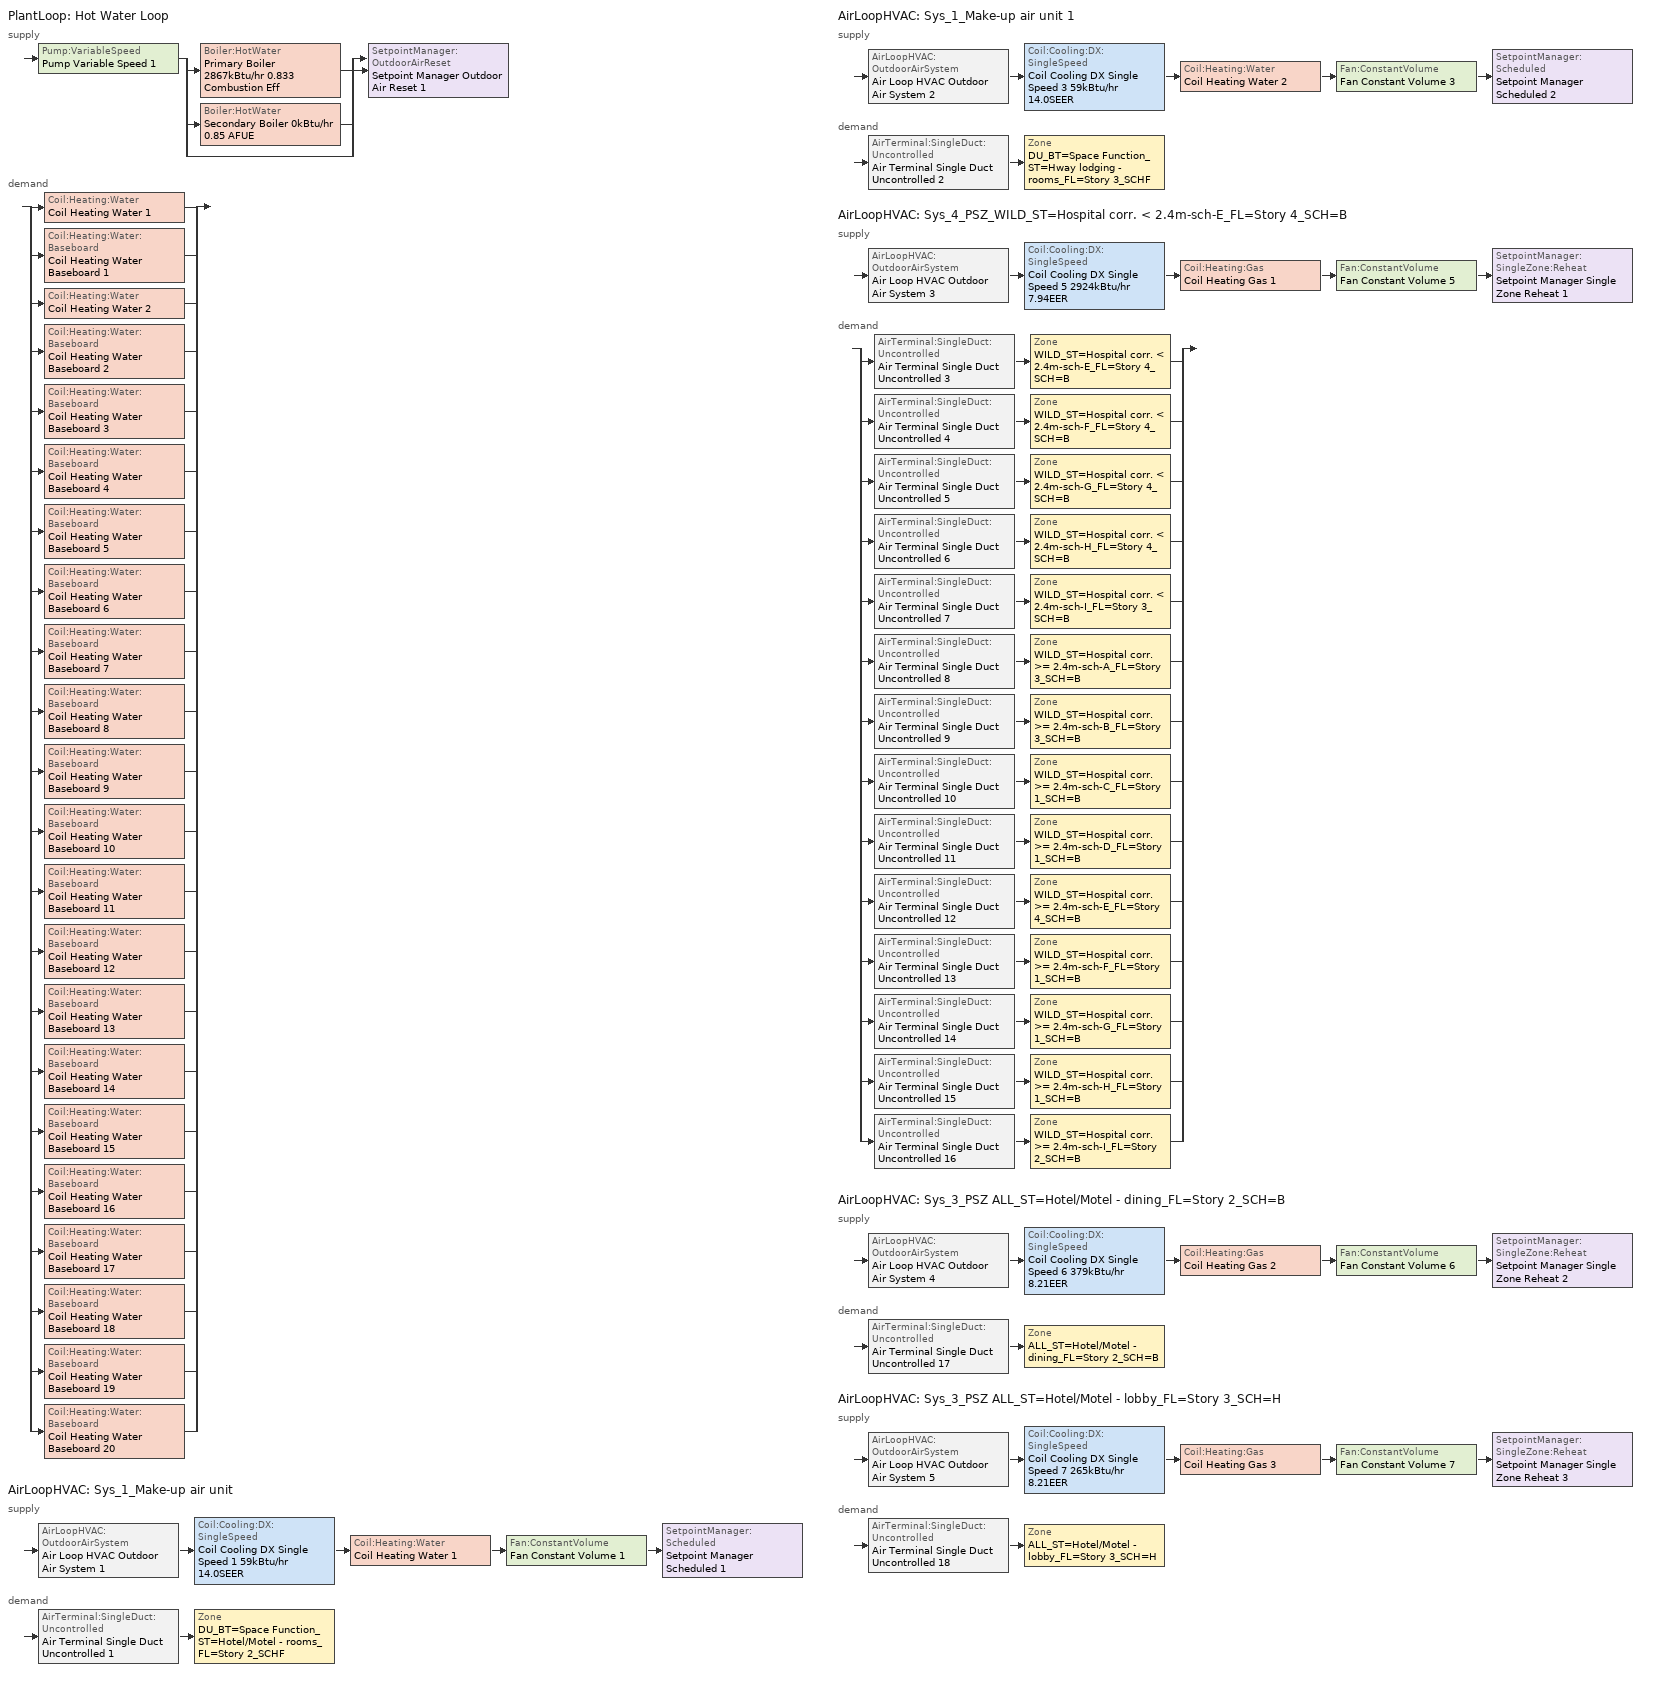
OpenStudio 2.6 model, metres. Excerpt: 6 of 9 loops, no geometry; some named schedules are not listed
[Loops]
PlantLoop 'Hot Water Loop'
 supply: Pump:VariableSpeed 'Pump Variable Speed 1' > split
  | Boiler:HotWater 'Primary Boiler 2867kBtu/hr 0.833 Combustion Eff'
  | Boiler:HotWater 'Secondary Boiler 0kBtu/hr 0.85 AFUE'
  | bypass
  join > SetpointManager:OutdoorAirReset 'Setpoint Manager Outdoor Air Reset 1'
 demand: split
  | Coil:Heating:Water 'Coil Heating Water 1'
  | Coil:Heating:Water:Baseboard 'Coil Heating Water Baseboard 1'
  | Coil:Heating:Water 'Coil Heating Water 2'
  | Coil:Heating:Water:Baseboard 'Coil Heating Water Baseboard 2'
  | Coil:Heating:Water:Baseboard 'Coil Heating Water Baseboard 3'
  | Coil:Heating:Water:Baseboard 'Coil Heating Water Baseboard 4'
  | Coil:Heating:Water:Baseboard 'Coil Heating Water Baseboard 5'
  | Coil:Heating:Water:Baseboard 'Coil Heating Water Baseboard 6'
  | Coil:Heating:Water:Baseboard 'Coil Heating Water Baseboard 7'
  | Coil:Heating:Water:Baseboard 'Coil Heating Water Baseboard 8'
  | Coil:Heating:Water:Baseboard 'Coil Heating Water Baseboard 9'
  | Coil:Heating:Water:Baseboard 'Coil Heating Water Baseboard 10'
  | Coil:Heating:Water:Baseboard 'Coil Heating Water Baseboard 11'
  | Coil:Heating:Water:Baseboard 'Coil Heating Water Baseboard 12'
  | Coil:Heating:Water:Baseboard 'Coil Heating Water Baseboard 13'
  | Coil:Heating:Water:Baseboard 'Coil Heating Water Baseboard 14'
  | Coil:Heating:Water:Baseboard 'Coil Heating Water Baseboard 15'
  | Coil:Heating:Water:Baseboard 'Coil Heating Water Baseboard 16'
  | Coil:Heating:Water:Baseboard 'Coil Heating Water Baseboard 17'
  | Coil:Heating:Water:Baseboard 'Coil Heating Water Baseboard 18'
  | Coil:Heating:Water:Baseboard 'Coil Heating Water Baseboard 19'
  | Coil:Heating:Water:Baseboard 'Coil Heating Water Baseboard 20'
AirLoopHVAC 'Sys_1_Make-up air unit'
 supply: AirLoopHVAC:OutdoorAirSystem 'Air Loop HVAC Outdoor Air System 1' > Coil:Cooling:DX:SingleSpeed 'Coil Cooling DX Single Speed 1 59kBtu/hr 14.0SEER' > Coil:Heating:Water 'Coil Heating Water 1' > Fan:ConstantVolume 'Fan Constant Volume 1' > SetpointManager:Scheduled 'Setpoint Manager Scheduled 1'
 demand: AirTerminal:SingleDuct:Uncontrolled 'Air Terminal Single Duct Uncontrolled 1' > Zone 'DU_BT=Space Function_ST=Hotel/Motel - rooms_FL=Story 2_SCHF'
AirLoopHVAC 'Sys_1_Make-up air unit 1'
 supply: AirLoopHVAC:OutdoorAirSystem 'Air Loop HVAC Outdoor Air System 2' > Coil:Cooling:DX:SingleSpeed 'Coil Cooling DX Single Speed 3 59kBtu/hr 14.0SEER' > Coil:Heating:Water 'Coil Heating Water 2' > Fan:ConstantVolume 'Fan Constant Volume 3' > SetpointManager:Scheduled 'Setpoint Manager Scheduled 2'
 demand: AirTerminal:SingleDuct:Uncontrolled 'Air Terminal Single Duct Uncontrolled 2' > Zone 'DU_BT=Space Function_ST=Hway lodging - rooms_FL=Story 3_SCHF'
AirLoopHVAC 'Sys_4_PSZ_WILD_ST=Hospital corr. < 2.4m-sch-E_FL=Story 4_SCH=B'
 supply: AirLoopHVAC:OutdoorAirSystem 'Air Loop HVAC Outdoor Air System 3' > Coil:Cooling:DX:SingleSpeed 'Coil Cooling DX Single Speed 5 2924kBtu/hr 7.94EER' > Coil:Heating:Gas 'Coil Heating Gas 1' > Fan:ConstantVolume 'Fan Constant Volume 5' > SetpointManager:SingleZone:Reheat 'Setpoint Manager Single Zone Reheat 1'
 demand: split
  | AirTerminal:SingleDuct:Uncontrolled 'Air Terminal Single Duct Uncontrolled 3' > Zone 'WILD_ST=Hospital corr. < 2.4m-sch-E_FL=Story 4_SCH=B'
  | AirTerminal:SingleDuct:Uncontrolled 'Air Terminal Single Duct Uncontrolled 4' > Zone 'WILD_ST=Hospital corr. < 2.4m-sch-F_FL=Story 4_SCH=B'
  | AirTerminal:SingleDuct:Uncontrolled 'Air Terminal Single Duct Uncontrolled 5' > Zone 'WILD_ST=Hospital corr. < 2.4m-sch-G_FL=Story 4_SCH=B'
  | AirTerminal:SingleDuct:Uncontrolled 'Air Terminal Single Duct Uncontrolled 6' > Zone 'WILD_ST=Hospital corr. < 2.4m-sch-H_FL=Story 4_SCH=B'
  | AirTerminal:SingleDuct:Uncontrolled 'Air Terminal Single Duct Uncontrolled 7' > Zone 'WILD_ST=Hospital corr. < 2.4m-sch-I_FL=Story 3_SCH=B'
  | AirTerminal:SingleDuct:Uncontrolled 'Air Terminal Single Duct Uncontrolled 8' > Zone 'WILD_ST=Hospital corr. >= 2.4m-sch-A_FL=Story 3_SCH=B'
  | AirTerminal:SingleDuct:Uncontrolled 'Air Terminal Single Duct Uncontrolled 9' > Zone 'WILD_ST=Hospital corr. >= 2.4m-sch-B_FL=Story 3_SCH=B'
  | AirTerminal:SingleDuct:Uncontrolled 'Air Terminal Single Duct Uncontrolled 10' > Zone 'WILD_ST=Hospital corr. >= 2.4m-sch-C_FL=Story 1_SCH=B'
  | AirTerminal:SingleDuct:Uncontrolled 'Air Terminal Single Duct Uncontrolled 11' > Zone 'WILD_ST=Hospital corr. >= 2.4m-sch-D_FL=Story 1_SCH=B'
  | AirTerminal:SingleDuct:Uncontrolled 'Air Terminal Single Duct Uncontrolled 12' > Zone 'WILD_ST=Hospital corr. >= 2.4m-sch-E_FL=Story 4_SCH=B'
  | AirTerminal:SingleDuct:Uncontrolled 'Air Terminal Single Duct Uncontrolled 13' > Zone 'WILD_ST=Hospital corr. >= 2.4m-sch-F_FL=Story 1_SCH=B'
  | AirTerminal:SingleDuct:Uncontrolled 'Air Terminal Single Duct Uncontrolled 14' > Zone 'WILD_ST=Hospital corr. >= 2.4m-sch-G_FL=Story 1_SCH=B'
  | AirTerminal:SingleDuct:Uncontrolled 'Air Terminal Single Duct Uncontrolled 15' > Zone 'WILD_ST=Hospital corr. >= 2.4m-sch-H_FL=Story 1_SCH=B'
  | AirTerminal:SingleDuct:Uncontrolled 'Air Terminal Single Duct Uncontrolled 16' > Zone 'WILD_ST=Hospital corr. >= 2.4m-sch-I_FL=Story 2_SCH=B'
AirLoopHVAC 'Sys_3_PSZ ALL_ST=Hotel/Motel - dining_FL=Story 2_SCH=B'
 supply: AirLoopHVAC:OutdoorAirSystem 'Air Loop HVAC Outdoor Air System 4' > Coil:Cooling:DX:SingleSpeed 'Coil Cooling DX Single Speed 6 379kBtu/hr 8.21EER' > Coil:Heating:Gas 'Coil Heating Gas 2' > Fan:ConstantVolume 'Fan Constant Volume 6' > SetpointManager:SingleZone:Reheat 'Setpoint Manager Single Zone Reheat 2'
 demand: AirTerminal:SingleDuct:Uncontrolled 'Air Terminal Single Duct Uncontrolled 17' > Zone 'ALL_ST=Hotel/Motel - dining_FL=Story 2_SCH=B'
AirLoopHVAC 'Sys_3_PSZ ALL_ST=Hotel/Motel - lobby_FL=Story 3_SCH=H'
 supply: AirLoopHVAC:OutdoorAirSystem 'Air Loop HVAC Outdoor Air System 5' > Coil:Cooling:DX:SingleSpeed 'Coil Cooling DX Single Speed 7 265kBtu/hr 8.21EER' > Coil:Heating:Gas 'Coil Heating Gas 3' > Fan:ConstantVolume 'Fan Constant Volume 7' > SetpointManager:SingleZone:Reheat 'Setpoint Manager Single Zone Reheat 3'
 demand: AirTerminal:SingleDuct:Uncontrolled 'Air Terminal Single Duct Uncontrolled 18' > Zone 'ALL_ST=Hotel/Motel - lobby_FL=Story 3_SCH=H'
[Sizing:Zone] Zone Cooling Design Supply Air Temperature Input Method=SupplyAirTemperature; Zone Cooling Design Supply Air Temperature {C}=13; Zone Cooling Design Supply Air Temperature Difference {deltaC}=11.11; Zone Heating Design Supply Air Temperature Input Method=SupplyAirTemperature; Zone Heating Design Supply Air Temperature {C}=43; Zone Heating Design Supply Air Temperature Difference {deltaC}=11.11; Zone Cooling Design Supply Air Humidity Ratio {kg-H2O/kg-air}=0.0085; Zone Heating Design Supply Air Humidity Ratio {kg-H2O/kg-air}=0.008; Zone Heating Sizing Factor=1.3; Zone Cooling Sizing Factor=1.1; Cooling Design Air Flow Method=DesignDay; Heating Design Air Flow Method=DesignDay; Account for Dedicated Outdoor Air System=No; Dedicated Outdoor Air System Control Strategy=NeutralSupplyAir; Dedicated Outdoor Air Low Setpoint Temperature for Design {C}=autosize; Dedicated Outdoor Air High Setpoint Temperature for Design {C}=autosize
DU_BT=Space Function_ST=Hotel/Motel - rooms_FL=Story 2_SCHF; DU_BT=Space Function_ST=Hway lodging - rooms_FL=Story 3_SCHF; ALL_ST=Hotel/Motel - dining_FL=Story 2_SCH=B; ALL_ST=Hotel/Motel - lobby_FL=Story 3_SCH=H; WILD_ST=Hospital corr. < 2.4m-sch-E_FL=Story 4_SCH=B; WILD_ST=Hospital corr. < 2.4m-sch-F_FL=Story 4_SCH=B; WILD_ST=Hospital corr. < 2.4m-sch-G_FL=Story 4_SCH=B; WILD_ST=Hospital corr. < 2.4m-sch-H_FL=Story 4_SCH=B; WILD_ST=Hospital corr. < 2.4m-sch-I_FL=Story 3_SCH=B; WILD_ST=Hospital corr. >= 2.4m-sch-A_FL=Story 3_SCH=B; WILD_ST=Hospital corr. >= 2.4m-sch-B_FL=Story 3_SCH=B; WILD_ST=Hospital corr. >= 2.4m-sch-C_FL=Story 1_SCH=B; WILD_ST=Hospital corr. >= 2.4m-sch-D_FL=Story 1_SCH=B; WILD_ST=Hospital corr. >= 2.4m-sch-E_FL=Story 4_SCH=B; WILD_ST=Hospital corr. >= 2.4m-sch-F_FL=Story 1_SCH=B; WILD_ST=Hospital corr. >= 2.4m-sch-G_FL=Story 1_SCH=B; WILD_ST=Hospital corr. >= 2.4m-sch-H_FL=Story 1_SCH=B; WILD_ST=Hospital corr. >= 2.4m-sch-I_FL=Story 2_SCH=B
[Zone equipment]
DU_BT=Space Function_ST=Hotel/Motel - rooms_FL=Story 2_SCHF: DU_BT=Space Function_ST=Hotel/Motel - rooms_FL=Story 2_SCHF PTAC, Zone HVAC Baseboard Convective Water 1, Air Terminal Single Duct Uncontrolled 1
DU_BT=Space Function_ST=Hway lodging - rooms_FL=Story 3_SCHF: DU_BT=Space Function_ST=Hway lodging - rooms_FL=Story 3_SCHF PTAC, Zone HVAC Baseboard Convective Water 2, Air Terminal Single Duct Uncontrolled 2
ALL_ST=Hotel/Motel - dining_FL=Story 2_SCH=B: Air Terminal Single Duct Uncontrolled 17, Zone HVAC Baseboard Convective Water 17
ALL_ST=Hotel/Motel - lobby_FL=Story 3_SCH=H: Air Terminal Single Duct Uncontrolled 18, Zone HVAC Baseboard Convective Water 18
WILD_ST=Hospital corr. < 2.4m-sch-E_FL=Story 4_SCH=B: Air Terminal Single Duct Uncontrolled 3, Zone HVAC Baseboard Convective Water 3
WILD_ST=Hospital corr. < 2.4m-sch-F_FL=Story 4_SCH=B: Air Terminal Single Duct Uncontrolled 4, Zone HVAC Baseboard Convective Water 4
WILD_ST=Hospital corr. < 2.4m-sch-G_FL=Story 4_SCH=B: Air Terminal Single Duct Uncontrolled 5, Zone HVAC Baseboard Convective Water 5
WILD_ST=Hospital corr. < 2.4m-sch-H_FL=Story 4_SCH=B: Air Terminal Single Duct Uncontrolled 6, Zone HVAC Baseboard Convective Water 6
WILD_ST=Hospital corr. < 2.4m-sch-I_FL=Story 3_SCH=B: Air Terminal Single Duct Uncontrolled 7, Zone HVAC Baseboard Convective Water 7
WILD_ST=Hospital corr. >= 2.4m-sch-A_FL=Story 3_SCH=B: Air Terminal Single Duct Uncontrolled 8, Zone HVAC Baseboard Convective Water 8
WILD_ST=Hospital corr. >= 2.4m-sch-B_FL=Story 3_SCH=B: Air Terminal Single Duct Uncontrolled 9, Zone HVAC Baseboard Convective Water 9
WILD_ST=Hospital corr. >= 2.4m-sch-C_FL=Story 1_SCH=B: Air Terminal Single Duct Uncontrolled 10, Zone HVAC Baseboard Convective Water 10
WILD_ST=Hospital corr. >= 2.4m-sch-D_FL=Story 1_SCH=B: Air Terminal Single Duct Uncontrolled 11, Zone HVAC Baseboard Convective Water 11
WILD_ST=Hospital corr. >= 2.4m-sch-E_FL=Story 4_SCH=B: Air Terminal Single Duct Uncontrolled 12, Zone HVAC Baseboard Convective Water 12
WILD_ST=Hospital corr. >= 2.4m-sch-F_FL=Story 1_SCH=B: Air Terminal Single Duct Uncontrolled 13, Zone HVAC Baseboard Convective Water 13
WILD_ST=Hospital corr. >= 2.4m-sch-G_FL=Story 1_SCH=B: Air Terminal Single Duct Uncontrolled 14, Zone HVAC Baseboard Convective Water 14
WILD_ST=Hospital corr. >= 2.4m-sch-H_FL=Story 1_SCH=B: Air Terminal Single Duct Uncontrolled 15, Zone HVAC Baseboard Convective Water 15
WILD_ST=Hospital corr. >= 2.4m-sch-I_FL=Story 2_SCH=B: Air Terminal Single Duct Uncontrolled 16, Zone HVAC Baseboard Convective Water 16
[PlantLoop]
Hot Water Loop: Fluid Type=Water; Glycol Concentration=0; Plant Loop Volume {m3}=Autocalculate; Load Distribution Scheme=Optimal
[Sizing:Plant]
Hot Water Loop: Loop Type=Heating; Design Loop Exit Temperature {C}=82; Loop Design Temperature Difference {deltaC}=16; Sizing Option=NonCoincident; Zone Timesteps in Averaging Window=1; Coincident Sizing Factor Mode=None
[Pump:VariableSpeed]
Pump Variable Speed 1: Motor Efficiency=0.895; Pump Control Type=Intermittent; Skin Loss Radiative Fraction=0.5; Design Power Sizing Method=PowerPerFlowPerPressure; Design Electric Power per Unit Flow Rate {W/(m3/s)}=348701.1; Design Shaft Power per Unit Flow Rate per Unit Head {W-s/m3-Pa}=1.28205; Design Minimum Flow Rate Fraction=0
[Boiler:HotWater] Fuel Type=NaturalGas; Normalized Boiler Efficiency Curve=BOILER-EFFFPLR-NECB2011; Water Outlet Upper Temperature Limit {C}=99; Parasitic Electric Load {W}=0; Sizing Factor=1
Name | Nominal Capacity {W} | Nominal Thermal Efficiency | Minimum Part Load Ratio | Boiler Flow Mode
Primary Boiler 2867kBtu/hr 0.833 Combustion Eff | 840304 | 0.826 | 0.25 | LeavingSetpointModulated
Secondary Boiler 0kBtu/hr 0.85 AFUE | 0.001 | 0.85 |  | ConstantFlow
[SetpointManager:OutdoorAirReset]
Setpoint Manager Outdoor Air Reset 1: Control Variable=Temperature; Setpoint at Outdoor Low Temperature {C}=82; Outdoor Low Temperature {C}=-16; Setpoint at Outdoor High Temperature {C}=60; Outdoor High Temperature {C}=0
[AirLoopHVAC] Design Supply Air Flow Rate {m3/s}=AutoSize
Name | Availability Schedule
Sys_1_Make-up air unit | Sys_1_Make-up air unit Occ Sch
Sys_1_Make-up air unit 1 | Sys_1_Make-up air unit 1 Occ Sch
Sys_4_PSZ_WILD_ST=Hospital corr. < 2.4m-sch-E_FL=Story 4_SCH=B | Sys_4_PSZ_WILD_ST=Hospital corr. < 2.4m-sch-E_FL=Story 4_SCH=B Occ Sch
Sys_3_PSZ ALL_ST=Hotel/Motel - dining_FL=Story 2_SCH=B | Sys_3_PSZ ALL_ST=Hotel/Motel - dining_FL=Story 2_SCH=B Occ Sch
Sys_3_PSZ ALL_ST=Hotel/Motel - lobby_FL=Story 3_SCH=H | Sys_3_PSZ ALL_ST=Hotel/Motel - lobby_FL=Story 3_SCH=H Occ Sch
[Sizing:System] Design Outdoor Air Flow Rate {m3/s}=Autosize; Minimum System Air Flow Ratio=1; Preheat Design Temperature {C}=7; Preheat Design Humidity Ratio {kg-H2O/kg-Air}=0.008; Precool Design Temperature {C}=13; Precool Design Humidity Ratio {kg-H2O/kg-Air}=0.008; Central Cooling Design Supply Air Temperature {C}=13; Central Heating Design Supply Air Temperature {C}=43; Sizing Option=NonCoincident; Central Cooling Design Supply Air Humidity Ratio {kg-H2O/kg-Air}=0.0085; Central Heating Design Supply Air Humidity Ratio {kg-H2O/kg-Air}=0.008; Cooling Design Air Flow Method=DesignDay; Cooling Design Air Flow Rate {m3/s}=0; Heating Design Air Flow Method=DesignDay; Heating Design Air Flow Rate {m3/s}=0; System Outdoor Air Method=ZoneSum; Zone Maximum Outdoor Air Fraction=1; Cooling Supply Air Flow Rate Per Floor Area {m3/s-m2}=0.00996765; Cooling Fraction of Autosized Cooling Supply Air Flow Rate=1; Cooling Supply Air Flow Rate Per Unit Cooling Capacity {m3/s-W}=3.94755e-05; Heating Supply Air Flow Rate Per Floor Area {m3/s-m2}=0.00996765; Heating Fraction of Autosized Heating Supply Air Flow Rate=1; Heating Fraction of Autosized Cooling Supply Air Flow Rate=1; Heating Supply Air Flow Rate Per Unit Heating Capacity {m3/s-W}=3.15882e-05; Cooling Design Capacity Method=CoolingDesignCapacity; Cooling Design Capacity {W}=autosize; Cooling Design Capacity Per Floor Area {W/m2}=234.7; Fraction of Autosized Cooling Design Capacity=1; Heating Design Capacity Method=HeatingDesignCapacity; Heating Design Capacity {W}=autosize; Heating Design Capacity Per Floor Area {W/m2}=157; Fraction of Autosized Heating Design Capacity=1; Central Cooling Capacity Control Method=OnOff
Name | Type of Load to Size On | 100% Outdoor Air in Cooling | 100% Outdoor Air in Heating
Sys_1_Make-up air unit; Sys_1_Make-up air unit 1 | VentilationRequirement | Yes | Yes
Sys_4_PSZ_WILD_ST=Hospital corr. < 2.4m-sch-E_FL=Story 4_SCH=B; Sys_3_PSZ ALL_ST=Hotel/Motel - dining_FL=Story 2_SCH=B; Sys_3_PSZ ALL_ST=Hotel/Motel - lobby_FL=Story 3_SCH=H | Sensible | No | No
[Fan:ConstantVolume] Availability Schedule=Always On Discrete; Fan Efficiency=0.39975; Pressure Rise {Pa}=640; Maximum Flow Rate {m3/s}=AutoSize; Motor Efficiency=0.615
Fan Constant Volume 1; Fan Constant Volume 2; Fan Constant Volume 3; Fan Constant Volume 4; Fan Constant Volume 5; Fan Constant Volume 6; Fan Constant Volume 7
[Coil:Heating:Water] Availability Schedule=Always On Discrete
Coil Heating Water 1; Coil Heating Water 2
[Coil:Cooling:DX:SingleSpeed] Availability Schedule=Always On Discrete; Rated Total Cooling Capacity {W}=autosize; Rated Sensible Heat Ratio=autosize; Rated Air Flow Rate {m3/s}=autosize; Rated Evaporator Fan Power Per Volume Flow Rate {W/(m3/s)}=773.3; Total Cooling Capacity Function of Temperature Curve=DXCOOL-NECB2011-REF-CAPFT; Total Cooling Capacity Function of Flow Fraction Curve=DXCOOL-NECB2011-REF-CAPFFLOW; Energy Input Ratio Function of Temperature Curve=DXCOOL-NECB2011-REF-COOLEIRFT; Energy Input Ratio Function of Flow Fraction Curve=DXCOOL-NECB2011-REF-COOLEIRFFLOW; Part Load Fraction Correlation Curve=DXCOOL-NECB2011-REF-COOLPLFFPLR; Condenser Type=AirCooled; Evaporative Condenser Effectiveness=0; Evaporative Condenser Air Flow Rate {m3/s}=Autosize; Evaporative Condenser Pump Rated Power Consumption {W}=Autosize; Crankcase Heater Capacity {W}=0; Maximum Outdoor Dry-Bulb Temperature for Crankcase Heater Operation {C}=0; Basin Heater Capacity {W/K}=0; Basin Heater Setpoint Temperature {C}=10
Name | Rated COP {W/W}
Coil Cooling DX Single Speed 1 59kBtu/hr 14.0SEER; Coil Cooling DX Single Speed 3 59kBtu/hr 14.0SEER | 3.8248
Coil Cooling DX Single Speed 2 109kBtu/hr 9.3EER | 3.22484
Coil Cooling DX Single Speed 4 117kBtu/hr 9.3EER | 3.23067
Coil Cooling DX Single Speed 5 2924kBtu/hr 7.94EER | 4.50366
Coil Cooling DX Single Speed 6 379kBtu/hr 8.21EER | 3.01912
Coil Cooling DX Single Speed 7 265kBtu/hr 8.21EER | 2.94582
[Controller:OutdoorAir] Minimum Outdoor Air Flow Rate {m3/s}=autosize; Maximum Outdoor Air Flow Rate {m3/s}=Autosize; Economizer Control Action Type=ModulateFlow; Lockout Type=NoLockout; Minimum Limit Type=FixedMinimum; High Humidity Control=No
Name | Economizer Control Type | Economizer Maximum Limit Dry-Bulb Temperature {C} | Economizer Maximum Limit Enthalpy {J/kg} | Economizer Minimum Limit Dry-Bulb Temperature {C} | Minimum Outdoor Air Schedule | Controller Mechanical Ventilation | Heat Recovery Bypass Control Type
Controller Outdoor Air 1 | NoEconomizer | 28 | 64000 | -100 | Sys_1_Make-up air unit Occ Sch | Controller Mechanical Ventilation 1 | BypassWhenWithinEconomizerLimits
Controller Outdoor Air 2 | NoEconomizer | 28 | 64000 | -100 | Sys_1_Make-up air unit 1 Occ Sch | Controller Mechanical Ventilation 2 | BypassWhenWithinEconomizerLimits
Controller Outdoor Air 3 | DifferentialEnthalpy |  |  |  | Sys_4_PSZ_WILD_ST=Hospital corr. < 2.4m-sch-E_FL=Story 4_SCH=B Occ Sch | Controller Mechanical Ventilation 3 | BypassWhenOAFlowGreaterThanMinimum
Controller Outdoor Air 4 | DifferentialEnthalpy |  |  |  | Sys_3_PSZ ALL_ST=Hotel/Motel - dining_FL=Story 2_SCH=B Occ Sch | Controller Mechanical Ventilation 4 | BypassWhenOAFlowGreaterThanMinimum
Controller Outdoor Air 5 | DifferentialEnthalpy |  |  |  | Sys_3_PSZ ALL_ST=Hotel/Motel - lobby_FL=Story 3_SCH=H Occ Sch | Controller Mechanical Ventilation 5 | BypassWhenOAFlowGreaterThanMinimum
[Controller:MechanicalVentilation] Availability Schedule=Always On Discrete; System Outdoor Air Method=ZoneSum
Controller Mechanical Ventilation 1; Controller Mechanical Ventilation 2; Controller Mechanical Ventilation 3; Controller Mechanical Ventilation 4; Controller Mechanical Ventilation 5
[AirLoopHVAC:OutdoorAirSystem]
Name | Controller
Air Loop HVAC Outdoor Air System 1 | Controller Outdoor Air 1
Air Loop HVAC Outdoor Air System 2 | Controller Outdoor Air 2
Air Loop HVAC Outdoor Air System 3 | Controller Outdoor Air 3
Air Loop HVAC Outdoor Air System 4 | Controller Outdoor Air 4
Air Loop HVAC Outdoor Air System 5 | Controller Outdoor Air 5
[Controller:WaterCoil] Action=Normal; Controller Convergence Tolerance {deltaC}=0.0001; Minimum Actuated Flow {m3/s}=0
Name | Water Coil
Controller Water Coil 1 | Coil Heating Water 1
Controller Water Coil 2 | Coil Heating Water 2
[SetpointManager:Scheduled] Control Variable=Temperature
Name | Schedule
Setpoint Manager Scheduled 1 | Makeup-Air Unit Supply Air Temp
Setpoint Manager Scheduled 2 | Makeup-Air Unit Supply Air Temp 1
[Coil:Heating:Electric] Availability Schedule=ON_OFF_ALWAYS_OFF
Coil Heating Electric 1; Coil Heating Electric 2
[ZoneHVAC:PackagedTerminalAirConditioner] Availability Schedule=Always On Discrete; Supply Air Flow Rate During Cooling Operation {m3/s}=Autosize; Supply Air Flow Rate During Heating Operation {m3/s}=Autosize; Supply Air Flow Rate When No Cooling or Heating is Needed {m3/s}=Autosize; Outdoor Air Flow Rate During Cooling Operation {m3/s}=Autosize; Outdoor Air Flow Rate During Heating Operation {m3/s}=Autosize; Outdoor Air Flow Rate When No Cooling or Heating is Needed {m3/s}=Autosize; Fan Placement=DrawThrough
Name | Supply Air Fan | Heating Coil | Cooling Coil
DU_BT=Space Function_ST=Hotel/Motel - rooms_FL=Story 2_SCHF PTAC | Fan Constant Volume 2 | Coil Heating Electric 1 | Coil Cooling DX Single Speed 2 109kBtu/hr 9.3EER
DU_BT=Space Function_ST=Hway lodging - rooms_FL=Story 3_SCHF PTAC | Fan Constant Volume 4 | Coil Heating Electric 2 | Coil Cooling DX Single Speed 4 117kBtu/hr 9.3EER
[Coil:Heating:Water:Baseboard] Heating Design Capacity Method=HeatingDesignCapacity; Heating Design Capacity {W}=autosize; Heating Design Capacity Per Floor Area {W/m2}=0; Fraction of Autosized Heating Design Capacity=0.8
Coil Heating Water Baseboard 1; Coil Heating Water Baseboard 2; Coil Heating Water Baseboard 3; Coil Heating Water Baseboard 4; Coil Heating Water Baseboard 5; Coil Heating Water Baseboard 6; Coil Heating Water Baseboard 7; Coil Heating Water Baseboard 8; Coil Heating Water Baseboard 9; Coil Heating Water Baseboard 10; Coil Heating Water Baseboard 11; Coil Heating Water Baseboard 12; Coil Heating Water Baseboard 13; Coil Heating Water Baseboard 14; Coil Heating Water Baseboard 15; Coil Heating Water Baseboard 16; Coil Heating Water Baseboard 17; Coil Heating Water Baseboard 18; Coil Heating Water Baseboard 19; Coil Heating Water Baseboard 20
[ZoneHVAC:Baseboard:Convective:Water] Availability Schedule=Always On Discrete
Name | Heating Coil
Zone HVAC Baseboard Convective Water 1 | Coil Heating Water Baseboard 1
Zone HVAC Baseboard Convective Water 2 | Coil Heating Water Baseboard 2
Zone HVAC Baseboard Convective Water 3 | Coil Heating Water Baseboard 3
Zone HVAC Baseboard Convective Water 4 | Coil Heating Water Baseboard 4
Zone HVAC Baseboard Convective Water 5 | Coil Heating Water Baseboard 5
Zone HVAC Baseboard Convective Water 6 | Coil Heating Water Baseboard 6
Zone HVAC Baseboard Convective Water 7 | Coil Heating Water Baseboard 7
Zone HVAC Baseboard Convective Water 8 | Coil Heating Water Baseboard 8
Zone HVAC Baseboard Convective Water 9 | Coil Heating Water Baseboard 9
Zone HVAC Baseboard Convective Water 10 | Coil Heating Water Baseboard 10
Zone HVAC Baseboard Convective Water 11 | Coil Heating Water Baseboard 11
Zone HVAC Baseboard Convective Water 12 | Coil Heating Water Baseboard 12
Zone HVAC Baseboard Convective Water 13 | Coil Heating Water Baseboard 13
Zone HVAC Baseboard Convective Water 14 | Coil Heating Water Baseboard 14
Zone HVAC Baseboard Convective Water 15 | Coil Heating Water Baseboard 15
Zone HVAC Baseboard Convective Water 16 | Coil Heating Water Baseboard 16
Zone HVAC Baseboard Convective Water 17 | Coil Heating Water Baseboard 17
Zone HVAC Baseboard Convective Water 18 | Coil Heating Water Baseboard 18
Zone HVAC Baseboard Convective Water 19 | Coil Heating Water Baseboard 19
Zone HVAC Baseboard Convective Water 20 | Coil Heating Water Baseboard 20
[AirTerminal:SingleDuct:Uncontrolled] Availability Schedule=Always On Discrete; Maximum Air Flow Rate {m3/s}=AutoSize
Air Terminal Single Duct Uncontrolled 1; Air Terminal Single Duct Uncontrolled 2; Air Terminal Single Duct Uncontrolled 3; Air Terminal Single Duct Uncontrolled 4; Air Terminal Single Duct Uncontrolled 5; Air Terminal Single Duct Uncontrolled 6; Air Terminal Single Duct Uncontrolled 7; Air Terminal Single Duct Uncontrolled 8; Air Terminal Single Duct Uncontrolled 9; Air Terminal Single Duct Uncontrolled 10; Air Terminal Single Duct Uncontrolled 11; Air Terminal Single Duct Uncontrolled 12; Air Terminal Single Duct Uncontrolled 13; Air Terminal Single Duct Uncontrolled 14; Air Terminal Single Duct Uncontrolled 15; Air Terminal Single Duct Uncontrolled 16; Air Terminal Single Duct Uncontrolled 17; Air Terminal Single Duct Uncontrolled 18
[Coil:Heating:Gas] Availability Schedule=Always On Discrete; Gas Burner Efficiency=0.81; Nominal Capacity {W}=AutoSize; Parasitic Electric Load {W}=0; Part Load Fraction Correlation Curve=FURNACE-EFFPLR-NECB2011; Parasitic Gas Load {W}=0
Coil Heating Gas 1; Coil Heating Gas 2; Coil Heating Gas 3
[SetpointManager:SingleZone:Reheat] Minimum Supply Air Temperature {C}=13; Maximum Supply Air Temperature {C}=43
Name | Control Zone
Setpoint Manager Single Zone Reheat 1 | WILD_ST=Hospital corr. < 2.4m-sch-E_FL=Story 4_SCH=B
Setpoint Manager Single Zone Reheat 2 | ALL_ST=Hotel/Motel - dining_FL=Story 2_SCH=B
Setpoint Manager Single Zone Reheat 3 | ALL_ST=Hotel/Motel - lobby_FL=Story 3_SCH=H
[Schedule:Ruleset]
Name | Default Day Schedule | Summer Design Day Schedule | Winter Design Day Schedule
ON_OFF_ALWAYS_OFF | Schedule Day 3
Makeup-Air Unit Supply Air Temp | Makeup Air Unit Supply Air Temp Default
Makeup-Air Unit Supply Air Temp 1 | Makeup Air Unit Supply Air Temp Default 1
Sys_1_Make-up air unit Occ Sch | Sys_1_Make-up air unit Occ Sch Default | Sys_1_Make-up air unit Occ Sch Summer Design Day | Sys_1_Make-up air unit Occ Sch Winter Design Day
Sys_1_Make-up air unit 1 Occ Sch | Sys_1_Make-up air unit 1 Occ Sch Default | Sys_1_Make-up air unit 1 Occ Sch Summer Design Day | Sys_1_Make-up air unit 1 Occ Sch Winter Design Day
Sys_3_PSZ ALL_ST=Hotel/Motel - dining_FL=Story 2_SCH=B Occ Sch | Sys_3_PSZ ALL_ST=Hotel/Motel - dining_FL=Story 2_SCH=B Occ Sch Default | Sys_3_PSZ ALL_ST=Hotel/Motel - dining_FL=Story 2_SCH=B Occ Sch Summer Design Day | Sys_3_PSZ ALL_ST=Hotel/Motel - dining_FL=Story 2_SCH=B Occ Sch Winter Design Day
Sys_3_PSZ ALL_ST=Hotel/Motel - lobby_FL=Story 3_SCH=H Occ Sch | Sys_3_PSZ ALL_ST=Hotel/Motel - lobby_FL=Story 3_SCH=H Occ Sch Default | Sys_3_PSZ ALL_ST=Hotel/Motel - lobby_FL=Story 3_SCH=H Occ Sch Summer Design Day | Sys_3_PSZ ALL_ST=Hotel/Motel - lobby_FL=Story 3_SCH=H Occ Sch Winter Design Day
Sys_4_PSZ_WILD_ST=Hospital corr. < 2.4m-sch-E_FL=Story 4_SCH=B Occ Sch | Sys_4_PSZ_WILD_ST=Hospital corr. < 2.4m-sch-E_FL=Story 4_SCH=B Occ Sch Default | Sys_4_PSZ_WILD_ST=Hospital corr. < 2.4m-sch-E_FL=Story 4_SCH=B Occ Sch Summer Design Day | Sys_4_PSZ_WILD_ST=Hospital corr. < 2.4m-sch-E_FL=Story 4_SCH=B Occ Sch Winter Design Day
[Schedule:Day]
Schedule Day 3; wkdON_OFF_ALWAYS_OFF 1; satON_OFF_ALWAYS_OFF 1; sunON_OFF_ALWAYS_OFF 1: 1, 0, 0, 2, 0, 0, 3, 0, 0, 4, 0, 0, 5, 0, 0, 6, 0, 0, 7, 0, 0, 8, 0, 0, 9, 0, 0, 10, 0, 0, 11, 0, 0, 12, 0, 0, 13, 0, 0, 14, 0, 0, 15, 0, 0, 16, 0, 0, 17, 0, 0, 18, 0, 0, 19, 0, 0, 20, 0, 0, 21, 0, 0, 22, 0, 0, 23, 0, 0, 24, 0, 0
Makeup Air Unit Supply Air Temp Default; Makeup Air Unit Supply Air Temp Default 1: 24, 0, 20
Sys_1_Make-up air unit Occ Sch Default; Sys_1_Make-up air unit Occ Sch Winter Design Day; Sys_1_Make-up air unit Occ Sch Summer Design Day; Sys_1_Make-up air unit Occ Sch Monday; Sys_1_Make-up air unit Occ Sch Tuesday; Sys_1_Make-up air unit Occ Sch Wednesday; Sys_1_Make-up air unit Occ Sch Thursday; Sys_1_Make-up air unit Occ Sch Friday; Sys_1_Make-up air unit Occ Sch Saturday; Sys_1_Make-up air unit Occ Sch Sunday; Sys_1_Make-up air unit 1 Occ Sch Default; Sys_1_Make-up air unit 1 Occ Sch Winter Design Day; Sys_1_Make-up air unit 1 Occ Sch Summer Design Day; Sys_1_Make-up air unit 1 Occ Sch Monday; Sys_1_Make-up air unit 1 Occ Sch Tuesday; Sys_1_Make-up air unit 1 Occ Sch Wednesday; Sys_1_Make-up air unit 1 Occ Sch Thursday; Sys_1_Make-up air unit 1 Occ Sch Friday; Sys_1_Make-up air unit 1 Occ Sch Saturday; Sys_1_Make-up air unit 1 Occ Sch Sunday; Sys_3_PSZ ALL_ST=Hotel/Motel - dining_FL=Story 2_SCH=B Occ Sch Default; Sys_3_PSZ ALL_ST=Hotel/Motel - dining_FL=Story 2_SCH=B Occ Sch Winter Design Day; Sys_3_PSZ ALL_ST=Hotel/Motel - dining_FL=Story 2_SCH=B Occ Sch Summer Design Day; Sys_3_PSZ ALL_ST=Hotel/Motel - lobby_FL=Story 3_SCH=H Occ Sch Default; Sys_3_PSZ ALL_ST=Hotel/Motel - lobby_FL=Story 3_SCH=H Occ Sch Winter Design Day; Sys_3_PSZ ALL_ST=Hotel/Motel - lobby_FL=Story 3_SCH=H Occ Sch Summer Design Day; Sys_3_PSZ ALL_ST=Hotel/Motel - lobby_FL=Story 3_SCH=H Occ Sch Monday; Sys_3_PSZ ALL_ST=Hotel/Motel - lobby_FL=Story 3_SCH=H Occ Sch Tuesday; Sys_3_PSZ ALL_ST=Hotel/Motel - lobby_FL=Story 3_SCH=H Occ Sch Wednesday; Sys_3_PSZ ALL_ST=Hotel/Motel - lobby_FL=Story 3_SCH=H Occ Sch Thursday; Sys_3_PSZ ALL_ST=Hotel/Motel - lobby_FL=Story 3_SCH=H Occ Sch Friday; Sys_3_PSZ ALL_ST=Hotel/Motel - lobby_FL=Story 3_SCH=H Occ Sch Saturday; Sys_3_PSZ ALL_ST=Hotel/Motel - lobby_FL=Story 3_SCH=H Occ Sch Sunday; Sys_4_PSZ_WILD_ST=Hospital corr. < 2.4m-sch-E_FL=Story 4_SCH=B Occ Sch Default; Sys_4_PSZ_WILD_ST=Hospital corr. < 2.4m-sch-E_FL=Story 4_SCH=B Occ Sch Winter Design Day; Sys_4_PSZ_WILD_ST=Hospital corr. < 2.4m-sch-E_FL=Story 4_SCH=B Occ Sch Summer Design Day: 24, 0, 1
Sys_3_PSZ ALL_ST=Hotel/Motel - dining_FL=Story 2_SCH=B Occ Sch Monday; Sys_3_PSZ ALL_ST=Hotel/Motel - dining_FL=Story 2_SCH=B Occ Sch Tuesday; Sys_3_PSZ ALL_ST=Hotel/Motel - dining_FL=Story 2_SCH=B Occ Sch Wednesday; Sys_3_PSZ ALL_ST=Hotel/Motel - dining_FL=Story 2_SCH=B Occ Sch Thursday; Sys_3_PSZ ALL_ST=Hotel/Motel - dining_FL=Story 2_SCH=B Occ Sch Friday; Sys_4_PSZ_WILD_ST=Hospital corr. < 2.4m-sch-E_FL=Story 4_SCH=B Occ Sch Monday; Sys_4_PSZ_WILD_ST=Hospital corr. < 2.4m-sch-E_FL=Story 4_SCH=B Occ Sch Tuesday; Sys_4_PSZ_WILD_ST=Hospital corr. < 2.4m-sch-E_FL=Story 4_SCH=B Occ Sch Wednesday; Sys_4_PSZ_WILD_ST=Hospital corr. < 2.4m-sch-E_FL=Story 4_SCH=B Occ Sch Thursday; Sys_4_PSZ_WILD_ST=Hospital corr. < 2.4m-sch-E_FL=Story 4_SCH=B Occ Sch Friday: 1, 0, 1, 10, 0, 0, 24, 0, 1
Sys_3_PSZ ALL_ST=Hotel/Motel - dining_FL=Story 2_SCH=B Occ Sch Saturday; Sys_4_PSZ_WILD_ST=Hospital corr. < 2.4m-sch-E_FL=Story 4_SCH=B Occ Sch Saturday: 2, 0, 1, 10, 0, 0, 24, 0, 1
Sys_3_PSZ ALL_ST=Hotel/Motel - dining_FL=Story 2_SCH=B Occ Sch Sunday; Sys_4_PSZ_WILD_ST=Hospital corr. < 2.4m-sch-E_FL=Story 4_SCH=B Occ Sch Sunday: 1, 0, 0, 2, 0, 1, 11, 0, 0, 23, 0, 1, 24, 0, 0
[Schedule:Rule] Date Specification Type=DateRange; Start Month=1; Start Day=1; End Month=12
Name | Schedule Ruleset | Rule Order | Day Schedule | Apply Sunday | Apply Monday | Apply Tuesday | Apply Wednesday | Apply Thursday | Apply Friday | Apply Saturday | End Day
wkdON_OFF_ALWAYS_OFF rule | ON_OFF_ALWAYS_OFF | 2 | wkdON_OFF_ALWAYS_OFF 1 | No | Yes | Yes | Yes | Yes | Yes | No | 31
satON_OFF_ALWAYS_OFFrule | ON_OFF_ALWAYS_OFF | 1 | satON_OFF_ALWAYS_OFF 1 | No | No | No | No | No | No | Yes | 31
sunON_OFF_ALWAYS_OFFrule | ON_OFF_ALWAYS_OFF | 0 | sunON_OFF_ALWAYS_OFF 1 | Yes | No | No | No | No | No | No | 31
Sys_1_Make-up air unit Occ Sch Monday Rule | Sys_1_Make-up air unit Occ Sch | 6 | Sys_1_Make-up air unit Occ Sch Monday |  | Yes |  |  |  |  |  | 25
Sys_1_Make-up air unit Occ Sch Tuesday Rule | Sys_1_Make-up air unit Occ Sch | 5 | Sys_1_Make-up air unit Occ Sch Tuesday |  |  | Yes |  |  |  |  | 26
Sys_1_Make-up air unit Occ Sch Wednesday Rule | Sys_1_Make-up air unit Occ Sch | 4 | Sys_1_Make-up air unit Occ Sch Wednesday |  |  |  | Yes |  |  |  | 27
Sys_1_Make-up air unit Occ Sch Thursday Rule | Sys_1_Make-up air unit Occ Sch | 3 | Sys_1_Make-up air unit Occ Sch Thursday |  |  |  |  | Yes |  |  | 28
Sys_1_Make-up air unit Occ Sch Friday Rule | Sys_1_Make-up air unit Occ Sch | 2 | Sys_1_Make-up air unit Occ Sch Friday |  |  |  |  |  | Yes |  | 29
Sys_1_Make-up air unit Occ Sch Saturday Rule | Sys_1_Make-up air unit Occ Sch | 1 | Sys_1_Make-up air unit Occ Sch Saturday |  |  |  |  |  |  | Yes | 30
Sys_1_Make-up air unit Occ Sch Sunday Rule | Sys_1_Make-up air unit Occ Sch | 0 | Sys_1_Make-up air unit Occ Sch Sunday | Yes |  |  |  |  |  |  | 31
Sys_1_Make-up air unit 1 Occ Sch Monday Rule | Sys_1_Make-up air unit 1 Occ Sch | 6 | Sys_1_Make-up air unit 1 Occ Sch Monday |  | Yes |  |  |  |  |  | 25
Sys_1_Make-up air unit 1 Occ Sch Tuesday Rule | Sys_1_Make-up air unit 1 Occ Sch | 5 | Sys_1_Make-up air unit 1 Occ Sch Tuesday |  |  | Yes |  |  |  |  | 26
Sys_1_Make-up air unit 1 Occ Sch Wednesday Rule | Sys_1_Make-up air unit 1 Occ Sch | 4 | Sys_1_Make-up air unit 1 Occ Sch Wednesday |  |  |  | Yes |  |  |  | 27
Sys_1_Make-up air unit 1 Occ Sch Thursday Rule | Sys_1_Make-up air unit 1 Occ Sch | 3 | Sys_1_Make-up air unit 1 Occ Sch Thursday |  |  |  |  | Yes |  |  | 28
Sys_1_Make-up air unit 1 Occ Sch Friday Rule | Sys_1_Make-up air unit 1 Occ Sch | 2 | Sys_1_Make-up air unit 1 Occ Sch Friday |  |  |  |  |  | Yes |  | 29
Sys_1_Make-up air unit 1 Occ Sch Saturday Rule | Sys_1_Make-up air unit 1 Occ Sch | 1 | Sys_1_Make-up air unit 1 Occ Sch Saturday |  |  |  |  |  |  | Yes | 30
Sys_1_Make-up air unit 1 Occ Sch Sunday Rule | Sys_1_Make-up air unit 1 Occ Sch | 0 | Sys_1_Make-up air unit 1 Occ Sch Sunday | Yes |  |  |  |  |  |  | 31
Sys_3_PSZ ALL_ST=Hotel/Motel - dining_FL=Story 2_SCH=B Occ Sch Monday Rule | Sys_3_PSZ ALL_ST=Hotel/Motel - dining_FL=Story 2_SCH=B Occ Sch | 6 | Sys_3_PSZ ALL_ST=Hotel/Motel - dining_FL=Story 2_SCH=B Occ Sch Monday |  | Yes |  |  |  |  |  | 25
Sys_3_PSZ ALL_ST=Hotel/Motel - dining_FL=Story 2_SCH=B Occ Sch Tuesday Rule | Sys_3_PSZ ALL_ST=Hotel/Motel - dining_FL=Story 2_SCH=B Occ Sch | 5 | Sys_3_PSZ ALL_ST=Hotel/Motel - dining_FL=Story 2_SCH=B Occ Sch Tuesday |  |  | Yes |  |  |  |  | 26
Sys_3_PSZ ALL_ST=Hotel/Motel - dining_FL=Story 2_SCH=B Occ Sch Wednesday Rule | Sys_3_PSZ ALL_ST=Hotel/Motel - dining_FL=Story 2_SCH=B Occ Sch | 4 | Sys_3_PSZ ALL_ST=Hotel/Motel - dining_FL=Story 2_SCH=B Occ Sch Wednesday |  |  |  | Yes |  |  |  | 27
Sys_3_PSZ ALL_ST=Hotel/Motel - dining_FL=Story 2_SCH=B Occ Sch Thursday Rule | Sys_3_PSZ ALL_ST=Hotel/Motel - dining_FL=Story 2_SCH=B Occ Sch | 3 | Sys_3_PSZ ALL_ST=Hotel/Motel - dining_FL=Story 2_SCH=B Occ Sch Thursday |  |  |  |  | Yes |  |  | 28
Sys_3_PSZ ALL_ST=Hotel/Motel - dining_FL=Story 2_SCH=B Occ Sch Friday Rule | Sys_3_PSZ ALL_ST=Hotel/Motel - dining_FL=Story 2_SCH=B Occ Sch | 2 | Sys_3_PSZ ALL_ST=Hotel/Motel - dining_FL=Story 2_SCH=B Occ Sch Friday |  |  |  |  |  | Yes |  | 29
Sys_3_PSZ ALL_ST=Hotel/Motel - dining_FL=Story 2_SCH=B Occ Sch Saturday Rule | Sys_3_PSZ ALL_ST=Hotel/Motel - dining_FL=Story 2_SCH=B Occ Sch | 1 | Sys_3_PSZ ALL_ST=Hotel/Motel - dining_FL=Story 2_SCH=B Occ Sch Saturday |  |  |  |  |  |  | Yes | 30
Sys_3_PSZ ALL_ST=Hotel/Motel - dining_FL=Story 2_SCH=B Occ Sch Sunday Rule | Sys_3_PSZ ALL_ST=Hotel/Motel - dining_FL=Story 2_SCH=B Occ Sch | 0 | Sys_3_PSZ ALL_ST=Hotel/Motel - dining_FL=Story 2_SCH=B Occ Sch Sunday | Yes |  |  |  |  |  |  | 31
Sys_3_PSZ ALL_ST=Hotel/Motel - lobby_FL=Story 3_SCH=H Occ Sch Monday Rule | Sys_3_PSZ ALL_ST=Hotel/Motel - lobby_FL=Story 3_SCH=H Occ Sch | 6 | Sys_3_PSZ ALL_ST=Hotel/Motel - lobby_FL=Story 3_SCH=H Occ Sch Monday |  | Yes |  |  |  |  |  | 25
Sys_3_PSZ ALL_ST=Hotel/Motel - lobby_FL=Story 3_SCH=H Occ Sch Tuesday Rule | Sys_3_PSZ ALL_ST=Hotel/Motel - lobby_FL=Story 3_SCH=H Occ Sch | 5 | Sys_3_PSZ ALL_ST=Hotel/Motel - lobby_FL=Story 3_SCH=H Occ Sch Tuesday |  |  | Yes |  |  |  |  | 26
Sys_3_PSZ ALL_ST=Hotel/Motel - lobby_FL=Story 3_SCH=H Occ Sch Wednesday Rule | Sys_3_PSZ ALL_ST=Hotel/Motel - lobby_FL=Story 3_SCH=H Occ Sch | 4 | Sys_3_PSZ ALL_ST=Hotel/Motel - lobby_FL=Story 3_SCH=H Occ Sch Wednesday |  |  |  | Yes |  |  |  | 27
Sys_3_PSZ ALL_ST=Hotel/Motel - lobby_FL=Story 3_SCH=H Occ Sch Thursday Rule | Sys_3_PSZ ALL_ST=Hotel/Motel - lobby_FL=Story 3_SCH=H Occ Sch | 3 | Sys_3_PSZ ALL_ST=Hotel/Motel - lobby_FL=Story 3_SCH=H Occ Sch Thursday |  |  |  |  | Yes |  |  | 28
Sys_3_PSZ ALL_ST=Hotel/Motel - lobby_FL=Story 3_SCH=H Occ Sch Friday Rule | Sys_3_PSZ ALL_ST=Hotel/Motel - lobby_FL=Story 3_SCH=H Occ Sch | 2 | Sys_3_PSZ ALL_ST=Hotel/Motel - lobby_FL=Story 3_SCH=H Occ Sch Friday |  |  |  |  |  | Yes |  | 29
Sys_3_PSZ ALL_ST=Hotel/Motel - lobby_FL=Story 3_SCH=H Occ Sch Saturday Rule | Sys_3_PSZ ALL_ST=Hotel/Motel - lobby_FL=Story 3_SCH=H Occ Sch | 1 | Sys_3_PSZ ALL_ST=Hotel/Motel - lobby_FL=Story 3_SCH=H Occ Sch Saturday |  |  |  |  |  |  | Yes | 30
Sys_3_PSZ ALL_ST=Hotel/Motel - lobby_FL=Story 3_SCH=H Occ Sch Sunday Rule | Sys_3_PSZ ALL_ST=Hotel/Motel - lobby_FL=Story 3_SCH=H Occ Sch | 0 | Sys_3_PSZ ALL_ST=Hotel/Motel - lobby_FL=Story 3_SCH=H Occ Sch Sunday | Yes |  |  |  |  |  |  | 31
Sys_4_PSZ_WILD_ST=Hospital corr. < 2.4m-sch-E_FL=Story 4_SCH=B Occ Sch Monday Rule | Sys_4_PSZ_WILD_ST=Hospital corr. < 2.4m-sch-E_FL=Story 4_SCH=B Occ Sch | 6 | Sys_4_PSZ_WILD_ST=Hospital corr. < 2.4m-sch-E_FL=Story 4_SCH=B Occ Sch Monday |  | Yes |  |  |  |  |  | 25
Sys_4_PSZ_WILD_ST=Hospital corr. < 2.4m-sch-E_FL=Story 4_SCH=B Occ Sch Tuesday Rule | Sys_4_PSZ_WILD_ST=Hospital corr. < 2.4m-sch-E_FL=Story 4_SCH=B Occ Sch | 5 | Sys_4_PSZ_WILD_ST=Hospital corr. < 2.4m-sch-E_FL=Story 4_SCH=B Occ Sch Tuesday |  |  | Yes |  |  |  |  | 26
Sys_4_PSZ_WILD_ST=Hospital corr. < 2.4m-sch-E_FL=Story 4_SCH=B Occ Sch Wednesday Rule | Sys_4_PSZ_WILD_ST=Hospital corr. < 2.4m-sch-E_FL=Story 4_SCH=B Occ Sch | 4 | Sys_4_PSZ_WILD_ST=Hospital corr. < 2.4m-sch-E_FL=Story 4_SCH=B Occ Sch Wednesday |  |  |  | Yes |  |  |  | 27
Sys_4_PSZ_WILD_ST=Hospital corr. < 2.4m-sch-E_FL=Story 4_SCH=B Occ Sch Thursday Rule | Sys_4_PSZ_WILD_ST=Hospital corr. < 2.4m-sch-E_FL=Story 4_SCH=B Occ Sch | 3 | Sys_4_PSZ_WILD_ST=Hospital corr. < 2.4m-sch-E_FL=Story 4_SCH=B Occ Sch Thursday |  |  |  |  | Yes |  |  | 28
Sys_4_PSZ_WILD_ST=Hospital corr. < 2.4m-sch-E_FL=Story 4_SCH=B Occ Sch Friday Rule | Sys_4_PSZ_WILD_ST=Hospital corr. < 2.4m-sch-E_FL=Story 4_SCH=B Occ Sch | 2 | Sys_4_PSZ_WILD_ST=Hospital corr. < 2.4m-sch-E_FL=Story 4_SCH=B Occ Sch Friday |  |  |  |  |  | Yes |  | 29
Sys_4_PSZ_WILD_ST=Hospital corr. < 2.4m-sch-E_FL=Story 4_SCH=B Occ Sch Saturday Rule | Sys_4_PSZ_WILD_ST=Hospital corr. < 2.4m-sch-E_FL=Story 4_SCH=B Occ Sch | 1 | Sys_4_PSZ_WILD_ST=Hospital corr. < 2.4m-sch-E_FL=Story 4_SCH=B Occ Sch Saturday |  |  |  |  |  |  | Yes | 30
Sys_4_PSZ_WILD_ST=Hospital corr. < 2.4m-sch-E_FL=Story 4_SCH=B Occ Sch Sunday Rule | Sys_4_PSZ_WILD_ST=Hospital corr. < 2.4m-sch-E_FL=Story 4_SCH=B Occ Sch | 0 | Sys_4_PSZ_WILD_ST=Hospital corr. < 2.4m-sch-E_FL=Story 4_SCH=B Occ Sch Sunday | Yes |  |  |  |  |  |  | 31
[Schedule:Constant]
Always On Discrete: Value=1
[Curve:Biquadratic] Minimum Value of x=13; Maximum Value of x=24; Minimum Value of y=24; Maximum Value of y=46
Name | Coefficient1 Constant | Coefficient2 x | Coefficient3 x**2 | Coefficient4 y | Coefficient5 y**2 | Coefficient6 x*y
DXCOOL-NECB2011-REF-CAPFT | 0.867905 | 0.0142459 | 0.00055436 | -0.0075575 | 3.3e-05 | -0.0001918
DXCOOL-NECB2011-REF-COOLEIRFT | 0.116936 | 0.0284933 | -0.0004112 | 0.0214108 | 0.00016103 | -0.0006791
[Curve:Quadratic] Coefficient1 Constant=1; Coefficient2 x=0; Coefficient3 x**2=0; Minimum Value of x=0; Maximum Value of x=1
DXCOOL-NECB2011-REF-CAPFFLOW; DXCOOL-NECB2011-REF-COOLEIRFFLOW
[Curve:Cubic] Maximum Value of x=1
Name | Coefficient1 Constant | Coefficient2 x | Coefficient3 x**2 | Coefficient4 x**3 | Minimum Value of x
DXCOOL-NECB2011-REF-COOLPLFFPLR | 0.0277 | 4.9151 | -8.184 | 4.2702 | 0.7
BOILER-EFFFPLR-NECB2011 | 0.2901 | 2.6664 | -3.764 | 1.82 | 0
FURNACE-EFFPLR-NECB2011 | 0.7277 | 1.0667 | -1.5174 | 0.7282 | 0
